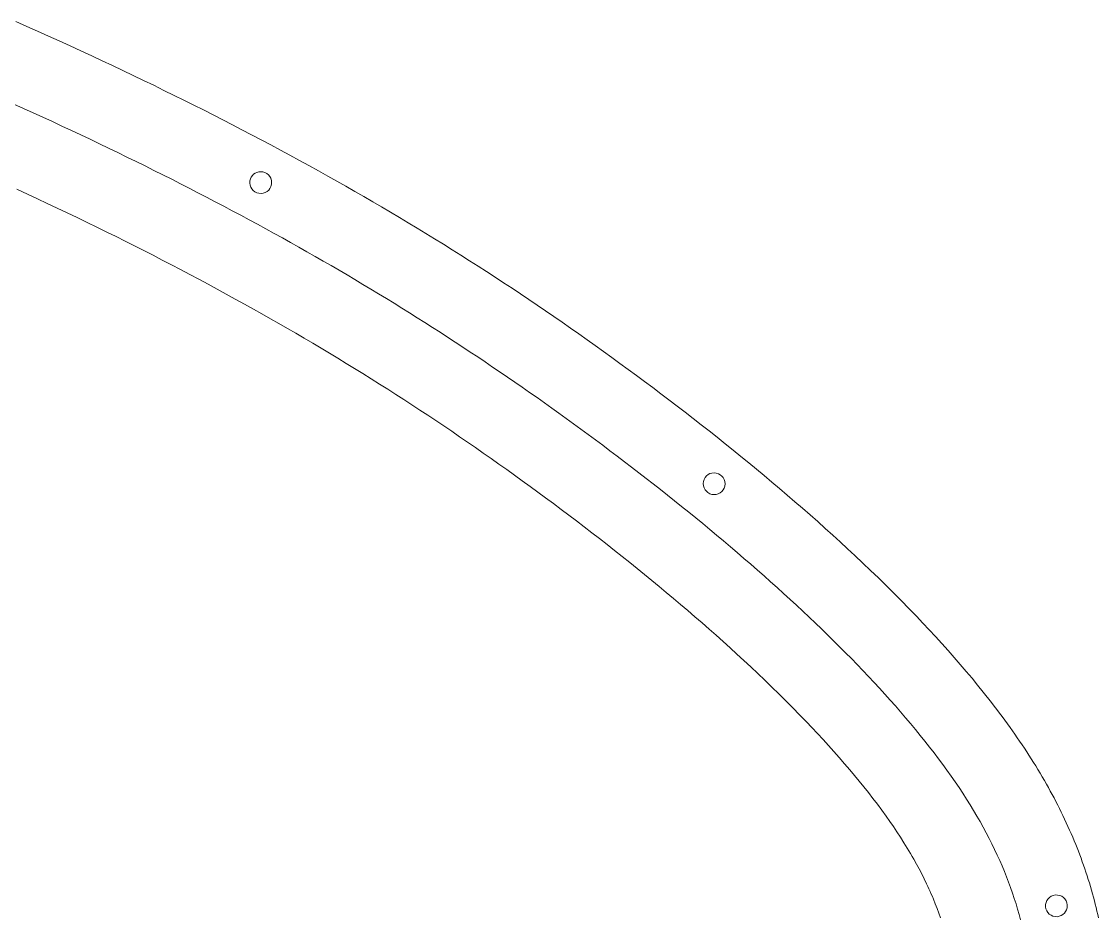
# Model space of a CAD drawing. Extents: x 860 to 1060, y 449 to 631.
# Drawn here: x 959.9 to 1058.8, y 529.5 to 611.8 of the extents above; entities that cross this region are included whole.
import ezdxf

# ---------------------------------------------------------------- set-up
doc = ezdxf.new("R2010")
doc.units = 0
doc.header["$MEASUREMENT"] = 0
doc.layers.add('DXF_BACK_PICKGUARD', color=7, linetype='Continuous', lineweight=0)

msp = doc.modelspace()

# ---------------------------------------------------------------- linework, layer by layer
at = {"layer": 'DXF_BACK_PICKGUARD', "color": 16, "lineweight": 0}
for p, q in [((960.42, 611.388), (959.422, 611.83)), ((961.417, 610.943), (960.42, 611.388)), ((962.413, 610.496), (961.417, 610.943)), ((963.407, 610.045), (962.413, 610.496)), ((964.4, 609.592), (963.407, 610.045)), ((965.392, 609.136), (964.4, 609.592)), ((966.382, 608.677), (965.392, 609.136)), ((967.335, 608.233), (966.382, 608.677)), ((968.286, 607.785), (967.335, 608.233)), ((969.236, 607.336), (968.286, 607.785)), ((970.185, 606.883), (969.236, 607.336)), ((971.132, 606.428), (970.185, 606.883)), ((972.079, 605.97), (971.132, 606.428)), ((973.023, 605.509), (972.079, 605.97)), ((973.967, 605.045), (973.023, 605.509)), ((974.859, 604.603), (973.967, 605.045)), ((975.751, 604.158), (974.859, 604.603)), ((960.122, 603.849), (959.229, 604.252)), ((961.011, 603.445), (960.122, 603.849)), ((961.895, 603.04), (961.011, 603.445)), ((976.641, 603.71), (975.751, 604.158)), ((977.53, 603.26), (976.641, 603.71)), ((962.774, 602.635), (961.895, 603.04)), ((963.648, 602.229), (962.774, 602.635)), ((978.417, 602.806), (977.53, 603.26)), ((979.303, 602.351), (978.417, 602.806)), ((980.187, 601.892), (979.303, 602.351)), ((964.518, 601.822), (963.648, 602.229)), ((965.381, 601.416), (964.518, 601.822)), ((966.24, 601.009), (965.381, 601.416)), ((981.07, 601.43), (980.187, 601.892)), ((981.952, 600.966), (981.07, 601.43)), ((967.093, 600.602), (966.24, 601.009)), ((967.941, 600.195), (967.093, 600.602)), ((982.832, 600.499), (981.952, 600.966)), ((983.71, 600.028), (982.832, 600.499)), ((968.784, 599.787), (967.941, 600.195)), ((969.621, 599.38), (968.784, 599.787)), ((984.587, 599.555), (983.71, 600.028)), ((985.462, 599.079), (984.587, 599.555)), ((970.454, 598.972), (969.621, 599.38)), ((971.281, 598.563), (970.454, 598.972)), ((972.104, 598.155), (971.281, 598.563)), ((986.336, 598.6), (985.462, 599.079)), ((987.208, 598.118), (986.336, 598.6)), ((972.922, 597.745), (972.104, 598.155)), ((973.735, 597.335), (972.922, 597.745)), ((988.078, 597.633), (987.208, 598.118)), ((988.904, 597.168), (988.078, 597.633)), ((960.478, 595.983), (959.524, 596.425)), ((974.543, 596.925), (973.735, 597.335)), ((975.347, 596.514), (974.543, 596.925)), ((976.146, 596.103), (975.347, 596.514)), ((982.908, 597.037), (982.897, 596.886)), ((989.729, 596.701), (988.904, 597.168)), ((990.552, 596.231), (989.729, 596.701)), ((961.394, 595.556), (960.478, 595.983)), ((962.309, 595.126), (961.394, 595.556)), ((976.94, 595.691), (976.146, 596.103)), ((977.731, 595.278), (976.94, 595.691)), ((991.373, 595.758), (990.552, 596.231)), ((992.193, 595.283), (991.373, 595.758)), ((963.222, 594.693), (962.309, 595.126)), ((964.134, 594.258), (963.222, 594.693)), ((978.517, 594.864), (977.731, 595.278)), ((979.298, 594.45), (978.517, 594.864)), ((980.076, 594.035), (979.298, 594.45)), ((993.011, 594.804), (992.193, 595.283)), ((993.827, 594.323), (993.011, 594.804)), ((965.045, 593.82), (964.134, 594.258)), ((965.955, 593.38), (965.045, 593.82)), ((980.849, 593.619), (980.076, 594.035)), ((981.619, 593.202), (980.849, 593.619)), ((994.642, 593.838), (993.827, 594.323)), ((995.455, 593.351), (994.642, 593.838)), ((966.863, 592.937), (965.955, 593.38)), ((967.77, 592.491), (966.863, 592.937)), ((968.622, 592.069), (967.77, 592.491)), ((982.384, 592.785), (981.619, 593.202)), ((983.146, 592.366), (982.384, 592.785)), ((996.266, 592.861), (995.455, 593.351)), ((997.076, 592.368), (996.266, 592.861)), ((969.473, 591.644), (968.622, 592.069)), ((970.322, 591.217), (969.473, 591.644)), ((983.904, 591.946), (983.146, 592.366)), ((984.658, 591.526), (983.904, 591.946)), ((985.408, 591.104), (984.658, 591.526)), ((997.884, 591.872), (997.076, 592.368)), ((998.689, 591.373), (997.884, 591.872)), ((971.171, 590.787), (970.322, 591.217)), ((972.018, 590.355), (971.171, 590.787)), ((986.155, 590.681), (985.408, 591.104)), ((986.899, 590.257), (986.155, 590.681)), ((999.493, 590.871), (998.689, 591.373)), ((1000.296, 590.367), (999.493, 590.871)), ((972.863, 589.92), (972.018, 590.355)), ((973.707, 589.482), (972.863, 589.92)), ((987.639, 589.832), (986.899, 590.257)), ((988.376, 589.405), (987.639, 589.832)), ((1001.096, 589.859), (1000.296, 590.367)), ((1001.878, 589.358), (1001.096, 589.859)), ((974.55, 589.042), (973.707, 589.482)), ((975.391, 588.599), (974.55, 589.042)), ((976.231, 588.153), (975.391, 588.599)), ((989.109, 588.977), (988.376, 589.405)), ((989.84, 588.548), (989.109, 588.977)), ((990.567, 588.118), (989.84, 588.548)), ((1002.658, 588.855), (1001.878, 589.358)), ((1003.436, 588.349), (1002.658, 588.855)), ((977.069, 587.704), (976.231, 588.153)), ((977.906, 587.253), (977.069, 587.704)), ((991.291, 587.686), (990.567, 588.118)), ((992.012, 587.253), (991.291, 587.686)), ((1004.213, 587.841), (1003.436, 588.349)), ((1004.987, 587.329), (1004.213, 587.841)), ((978.742, 586.798), (977.906, 587.253)), ((979.575, 586.341), (978.742, 586.798)), ((992.73, 586.818), (992.012, 587.253)), ((993.446, 586.382), (992.73, 586.818)), ((1005.76, 586.815), (1004.987, 587.329)), ((1006.531, 586.298), (1005.76, 586.815)), ((980.407, 585.881), (979.575, 586.341)), ((981.238, 585.418), (980.407, 585.881)), ((994.159, 585.944), (993.446, 586.382)), ((994.869, 585.505), (994.159, 585.944)), ((1007.301, 585.778), (1006.531, 586.298)), ((1008.068, 585.255), (1007.301, 585.778)), ((982.021, 584.978), (981.238, 585.418)), ((982.802, 584.535), (982.021, 584.978)), ((995.576, 585.064), (994.869, 585.505)), ((996.282, 584.621), (995.576, 585.064)), ((996.984, 584.177), (996.282, 584.621)), ((1008.834, 584.73), (1008.068, 585.255)), ((1009.597, 584.203), (1008.834, 584.73)), ((983.582, 584.09), (982.802, 584.535)), ((984.361, 583.641), (983.582, 584.09)), ((985.137, 583.191), (984.361, 583.641)), ((997.684, 583.731), (996.984, 584.177)), ((998.382, 583.283), (997.684, 583.731)), ((1010.359, 583.672), (1009.597, 584.203)), ((1011.12, 583.14), (1010.359, 583.672)), ((985.913, 582.737), (985.137, 583.191)), ((986.686, 582.281), (985.913, 582.737)), ((999.078, 582.833), (998.382, 583.283)), ((999.772, 582.382), (999.078, 582.833)), ((1011.878, 582.604), (1011.12, 583.14)), ((1012.635, 582.066), (1011.878, 582.604)), ((987.458, 581.822), (986.686, 582.281)), ((988.229, 581.36), (987.458, 581.822)), ((1000.464, 581.928), (999.772, 582.382)), ((1001.153, 581.473), (1000.464, 581.928)), ((1013.389, 581.526), (1012.635, 582.066)), ((988.998, 580.896), (988.229, 581.36)), ((989.765, 580.428), (988.998, 580.896)), ((1001.841, 581.016), (1001.153, 581.473)), ((1002.527, 580.556), (1001.841, 581.016)), ((1014.148, 580.979), (1013.389, 581.526)), ((1014.904, 580.43), (1014.148, 580.979)), ((990.53, 579.958), (989.765, 580.428)), ((991.294, 579.486), (990.53, 579.958)), ((1003.211, 580.095), (1002.527, 580.556)), ((1003.894, 579.631), (1003.211, 580.095)), ((1004.575, 579.166), (1003.894, 579.631)), ((1015.659, 579.878), (1014.904, 580.43)), ((1016.412, 579.324), (1015.659, 579.878)), ((992.056, 579.01), (991.294, 579.486)), ((992.816, 578.532), (992.056, 579.01)), ((1005.254, 578.698), (1004.575, 579.166)), ((1005.932, 578.228), (1005.254, 578.698)), ((1017.162, 578.767), (1016.412, 579.324)), ((1017.911, 578.207), (1017.162, 578.767)), ((993.574, 578.051), (992.816, 578.532)), ((994.315, 577.577), (993.574, 578.051)), ((1006.609, 577.756), (1005.932, 578.228)), ((1007.284, 577.281), (1006.609, 577.756)), ((1018.658, 577.645), (1017.911, 578.207)), ((1019.403, 577.08), (1018.658, 577.645)), ((995.054, 577.101), (994.315, 577.577)), ((995.791, 576.622), (995.054, 577.101)), ((1007.958, 576.804), (1007.284, 577.281)), ((1008.631, 576.325), (1007.958, 576.804)), ((1020.146, 576.513), (1019.403, 577.08)), ((996.526, 576.14), (995.791, 576.622)), ((997.26, 575.656), (996.526, 576.14)), ((997.992, 575.169), (997.26, 575.656)), ((1009.303, 575.843), (1008.631, 576.325)), ((1009.973, 575.359), (1009.303, 575.843)), ((1020.887, 575.943), (1020.146, 576.513)), ((1021.626, 575.37), (1020.887, 575.943)), ((998.722, 574.679), (997.992, 575.169)), ((999.45, 574.187), (998.722, 574.679)), ((1010.643, 574.873), (1009.973, 575.359)), ((1011.313, 574.384), (1010.643, 574.873)), ((1022.363, 574.795), (1021.626, 575.37)), ((1023.098, 574.217), (1022.363, 574.795)), ((1000.177, 573.693), (999.45, 574.187)), ((1000.902, 573.196), (1000.177, 573.693)), ((1011.981, 573.892), (1011.313, 574.384)), ((1012.649, 573.398), (1011.981, 573.892)), ((1023.83, 573.636), (1023.098, 574.217)), ((1001.625, 572.696), (1000.902, 573.196)), ((1002.347, 572.194), (1001.625, 572.696)), ((1013.315, 572.901), (1012.649, 573.398)), ((1013.982, 572.402), (1013.315, 572.901)), ((1024.561, 573.053), (1023.83, 573.636)), ((1025.289, 572.467), (1024.561, 573.053)), ((1003.067, 571.689), (1002.347, 572.194)), ((1003.785, 571.182), (1003.067, 571.689)), ((1014.647, 571.9), (1013.982, 572.402)), ((1015.311, 571.395), (1014.647, 571.9)), ((1026.008, 571.884), (1025.289, 572.467)), ((1026.725, 571.298), (1026.008, 571.884)), ((1004.501, 570.673), (1003.785, 571.182)), ((1015.974, 570.889), (1015.311, 571.395)), ((1016.636, 570.379), (1015.974, 570.889)), ((1027.44, 570.709), (1026.725, 571.298)), ((1028.152, 570.117), (1027.44, 570.709)), ((1005.216, 570.161), (1004.501, 570.673)), ((1005.933, 569.643), (1005.216, 570.161)), ((1017.296, 569.868), (1016.636, 570.379)), ((1017.954, 569.355), (1017.296, 569.868)), ((1028.862, 569.523), (1028.152, 570.117)), ((1006.649, 569.123), (1005.933, 569.643)), ((1007.364, 568.6), (1006.649, 569.123)), ((1018.611, 568.839), (1017.954, 569.355)), ((1019.265, 568.322), (1018.611, 568.839)), ((1029.569, 568.925), (1028.862, 569.523)), ((1030.273, 568.324), (1029.569, 568.925)), ((1008.076, 568.075), (1007.364, 568.6)), ((1008.787, 567.547), (1008.076, 568.075)), ((1019.918, 567.803), (1019.265, 568.322)), ((1020.568, 567.281), (1019.918, 567.803)), ((1030.975, 567.72), (1030.273, 568.324)), ((1009.496, 567.017), (1008.787, 567.547)), ((1010.203, 566.485), (1009.496, 567.017)), ((1021.215, 566.758), (1020.568, 567.281)), ((1021.86, 566.234), (1021.215, 566.758)), ((1031.674, 567.113), (1030.975, 567.72)), ((1032.371, 566.503), (1031.674, 567.113)), ((1010.908, 565.95), (1010.203, 566.485)), ((1011.613, 565.411), (1010.908, 565.95)), ((1022.503, 565.707), (1021.86, 566.234)), ((1033.064, 565.89), (1032.371, 566.503)), ((1033.754, 565.273), (1033.064, 565.89)), ((1012.316, 564.87), (1011.613, 565.411)), ((1013.017, 564.327), (1012.316, 564.87)), ((1023.142, 565.179), (1022.503, 565.707)), ((1023.778, 564.65), (1023.142, 565.179)), ((1034.441, 564.652), (1033.754, 565.273)), ((1013.716, 563.781), (1013.017, 564.327)), ((1014.414, 563.233), (1013.716, 563.781)), ((1024.411, 564.119), (1023.778, 564.65)), ((1025.041, 563.587), (1024.411, 564.119)), ((1035.125, 564.029), (1034.441, 564.652)), ((1035.806, 563.401), (1035.125, 564.029)), ((1015.109, 562.682), (1014.414, 563.233)), ((1025.667, 563.053), (1025.041, 563.587)), ((1026.289, 562.518), (1025.667, 563.053)), ((1036.484, 562.77), (1035.806, 563.401)), ((1015.802, 562.128), (1015.109, 562.682)), ((1016.493, 561.572), (1015.802, 562.128)), ((1026.908, 561.982), (1026.289, 562.518)), ((1027.522, 561.445), (1026.908, 561.982)), ((1037.206, 562.09), (1036.484, 562.77)), ((1037.924, 561.405), (1037.206, 562.09)), ((1017.163, 561.03), (1016.493, 561.572)), ((1017.83, 560.485), (1017.163, 561.03)), ((1028.132, 560.907), (1027.522, 561.445)), ((1028.739, 560.368), (1028.132, 560.907)), ((1038.638, 560.715), (1037.924, 561.405)), ((1018.495, 559.937), (1017.83, 560.485)), ((1019.158, 559.387), (1018.495, 559.937)), ((1029.34, 559.828), (1028.739, 560.368)), ((1029.937, 559.288), (1029.34, 559.828)), ((1039.347, 560.021), (1038.638, 560.715)), ((1040.052, 559.322), (1039.347, 560.021)), ((1019.819, 558.833), (1019.158, 559.387)), ((1020.477, 558.278), (1019.819, 558.833)), ((1030.529, 558.746), (1029.937, 559.288)), ((1040.751, 558.618), (1040.052, 559.322)), ((1021.133, 557.719), (1020.477, 558.278)), ((1031.117, 558.204), (1030.529, 558.746)), ((1031.699, 557.661), (1031.117, 558.204)), ((1041.446, 557.909), (1040.751, 558.618)), ((1042.135, 557.195), (1041.446, 557.909)), ((1021.786, 557.157), (1021.133, 557.719)), ((1022.437, 556.593), (1021.786, 557.157)), ((1032.276, 557.118), (1031.699, 557.661)), ((1032.847, 556.575), (1032.276, 557.118)), ((1042.723, 556.576), (1042.135, 557.195)), ((1023.085, 556.025), (1022.437, 556.593)), ((1023.731, 555.455), (1023.085, 556.025)), ((1033.414, 556.031), (1032.847, 556.575)), ((1033.974, 555.486), (1033.414, 556.031)), ((1043.308, 555.953), (1042.723, 556.576)), ((1043.887, 555.325), (1043.308, 555.953)), ((1024.373, 554.881), (1023.731, 555.455)), ((1025.013, 554.304), (1024.373, 554.881)), ((1034.528, 554.942), (1033.974, 555.486)), ((1035.077, 554.397), (1034.528, 554.942)), ((1044.462, 554.693), (1043.887, 555.325)), ((1025.649, 553.723), (1025.013, 554.304)), ((1035.619, 553.852), (1035.077, 554.397)), ((1045.033, 554.057), (1044.462, 554.693)), ((1045.598, 553.416), (1045.033, 554.057)), ((1026.283, 553.139), (1025.649, 553.723)), ((1026.913, 552.552), (1026.283, 553.139)), ((1036.155, 553.307), (1035.619, 553.852)), ((1036.685, 552.763), (1036.155, 553.307)), ((1046.157, 552.771), (1045.598, 553.416)), ((1027.566, 551.937), (1026.913, 552.552)), ((1028.215, 551.318), (1027.566, 551.937)), ((1037.208, 552.218), (1036.685, 552.763)), ((1037.724, 551.674), (1037.208, 552.218)), ((1046.712, 552.121), (1046.157, 552.771)), ((1047.235, 551.497), (1046.712, 552.121)), ((1028.86, 550.695), (1028.215, 551.318)), ((1038.234, 551.129), (1037.724, 551.674)), ((1038.736, 550.586), (1038.234, 551.129)), ((1047.753, 550.868), (1047.235, 551.497)), ((1029.502, 550.067), (1028.86, 550.695)), ((1030.138, 549.436), (1029.502, 550.067)), ((1039.231, 550.042), (1038.736, 550.586)), ((1039.718, 549.499), (1039.231, 550.042)), ((1048.265, 550.234), (1047.753, 550.868)), ((1048.518, 549.915), (1048.265, 550.234)), ((1030.771, 548.8), (1030.138, 549.436)), ((1040.199, 548.957), (1039.718, 549.499)), ((1040.671, 548.415), (1040.199, 548.957)), ((1048.77, 549.595), (1048.518, 549.915)), ((1049.021, 549.274), (1048.77, 549.595)), ((1049.27, 548.952), (1049.021, 549.274)), ((1049.517, 548.628), (1049.27, 548.952)), ((1031.399, 548.159), (1030.771, 548.8)), ((1032.021, 547.513), (1031.399, 548.159)), ((1041.135, 547.874), (1040.671, 548.415)), ((1049.762, 548.303), (1049.517, 548.628)), ((1050.006, 547.977), (1049.762, 548.303)), ((1050.247, 547.649), (1050.006, 547.977)), ((1032.535, 546.973), (1032.021, 547.513)), ((1033.045, 546.429), (1032.535, 546.973)), ((1041.592, 547.333), (1041.135, 547.874)), ((1042.04, 546.794), (1041.592, 547.333)), ((1050.487, 547.32), (1050.247, 547.649)), ((1050.725, 546.989), (1050.487, 547.32)), ((1050.95, 546.674), (1050.725, 546.989)), ((1033.552, 545.882), (1033.045, 546.429)), ((1042.481, 546.255), (1042.04, 546.794)), ((1042.912, 545.717), (1042.481, 546.255)), ((1051.172, 546.357), (1050.95, 546.674)), ((1051.393, 546.039), (1051.172, 546.357)), ((1051.612, 545.72), (1051.393, 546.039)), ((1034.054, 545.331), (1033.552, 545.882)), ((1034.552, 544.775), (1034.054, 545.331)), ((1043.335, 545.181), (1042.912, 545.717)), ((1043.749, 544.645), (1043.335, 545.181)), ((1051.829, 545.399), (1051.612, 545.72)), ((1052.044, 545.077), (1051.829, 545.399)), ((1052.257, 544.754), (1052.044, 545.077)), ((1035.045, 544.216), (1034.552, 544.775)), ((1035.534, 543.653), (1035.045, 544.216)), ((1044.155, 544.111), (1043.749, 544.645)), ((1044.551, 543.578), (1044.155, 544.111)), ((1052.467, 544.429), (1052.257, 544.754)), ((1052.676, 544.103), (1052.467, 544.429)), ((1052.882, 543.775), (1052.676, 544.103)), ((1036.017, 543.086), (1035.534, 543.653)), ((1036.451, 542.569), (1036.017, 543.086)), ((1044.938, 543.046), (1044.551, 543.578)), ((1045.316, 542.515), (1044.938, 543.046)), ((1053.087, 543.447), (1052.882, 543.775)), ((1053.288, 543.116), (1053.087, 543.447)), ((1053.488, 542.784), (1053.288, 543.116)), ((1036.879, 542.048), (1036.451, 542.569)), ((1037.303, 541.523), (1036.879, 542.048)), ((1045.684, 541.987), (1045.316, 542.515)), ((1053.685, 542.451), (1053.488, 542.784)), ((1053.879, 542.117), (1053.685, 542.451)), ((1054.071, 541.781), (1053.879, 542.117)), ((1037.722, 540.995), (1037.303, 541.523)), ((1046.042, 541.459), (1045.684, 541.987)), ((1046.391, 540.933), (1046.042, 541.459)), ((1054.249, 541.464), (1054.071, 541.781)), ((1054.425, 541.146), (1054.249, 541.464)), ((1054.599, 540.826), (1054.425, 541.146)), ((1038.135, 540.462), (1037.722, 540.995)), ((1038.543, 539.925), (1038.135, 540.462)), ((1046.729, 540.409), (1046.391, 540.933)), ((1047.058, 539.887), (1046.729, 540.409)), ((1054.77, 540.506), (1054.599, 540.826)), ((1054.938, 540.184), (1054.77, 540.506)), ((1055.105, 539.86), (1054.938, 540.184)), ((1038.945, 539.383), (1038.543, 539.925)), ((1039.341, 538.837), (1038.945, 539.383)), ((1047.376, 539.366), (1047.058, 539.887)), ((1047.684, 538.848), (1047.376, 539.366)), ((1055.268, 539.536), (1055.105, 539.86)), ((1055.43, 539.21), (1055.268, 539.536)), ((1055.589, 538.883), (1055.43, 539.21)), ((1039.681, 538.357), (1039.341, 538.837)), ((1040.016, 537.873), (1039.681, 538.357)), ((1047.981, 538.331), (1047.684, 538.848)), ((1048.268, 537.816), (1047.981, 538.331)), ((1055.745, 538.555), (1055.589, 538.883)), ((1055.898, 538.226), (1055.745, 538.555)), ((1056.05, 537.895), (1055.898, 538.226)), ((1040.345, 537.385), (1040.016, 537.873)), ((1040.668, 536.892), (1040.345, 537.385)), ((1048.545, 537.303), (1048.268, 537.816)), ((1048.812, 536.791), (1048.545, 537.303)), ((1056.198, 537.563), (1056.05, 537.895)), ((1056.344, 537.23), (1056.198, 537.563)), ((1056.487, 536.896), (1056.344, 537.23)), ((1040.984, 536.396), (1040.668, 536.892)), ((1041.14, 536.147), (1040.984, 536.396)), ((1041.294, 535.896), (1041.14, 536.147)), ((1049.069, 536.282), (1048.812, 536.791)), ((1049.316, 535.774), (1049.069, 536.282)), ((1056.627, 536.561), (1056.487, 536.896)), ((1056.757, 536.245), (1056.627, 536.561)), ((1056.884, 535.927), (1056.757, 536.245)), ((1041.446, 535.644), (1041.294, 535.896)), ((1041.596, 535.391), (1041.446, 535.644)), ((1041.744, 535.136), (1041.596, 535.391)), ((1041.89, 534.881), (1041.744, 535.136)), ((1049.554, 535.268), (1049.316, 535.774)), ((1049.782, 534.764), (1049.554, 535.268)), ((1057.008, 535.608), (1056.884, 535.927)), ((1057.13, 535.289), (1057.008, 535.608)), ((1057.25, 534.968), (1057.13, 535.289)), ((1042.139, 534.434), (1041.89, 534.881)), ((1042.382, 533.984), (1042.139, 534.434)), ((1050.001, 534.261), (1049.782, 534.764)), ((1050.21, 533.76), (1050.001, 534.261)), ((1057.366, 534.647), (1057.25, 534.968)), ((1057.481, 534.325), (1057.366, 534.647)), ((1057.592, 534.001), (1057.481, 534.325)), ((1042.618, 533.531), (1042.382, 533.984)), ((1042.847, 533.073), (1042.618, 533.531)), ((1050.41, 533.261), (1050.21, 533.76)), ((1050.601, 532.764), (1050.41, 533.261)), ((1057.701, 533.677), (1057.592, 534.001)), ((1057.808, 533.352), (1057.701, 533.677)), ((1057.912, 533.026), (1057.808, 533.352)), ((1043.069, 532.613), (1042.847, 533.073)), ((1043.177, 532.381), (1043.069, 532.613)), ((1043.284, 532.148), (1043.177, 532.381)), ((1043.388, 531.915), (1043.284, 532.148)), ((1050.783, 532.268), (1050.601, 532.764)), ((1050.957, 531.774), (1050.783, 532.268)), ((1058.013, 532.699), (1057.912, 533.026)), ((1058.111, 532.372), (1058.013, 532.699)), ((1058.207, 532.044), (1058.111, 532.372)), ((1043.491, 531.681), (1043.388, 531.915)), ((1043.592, 531.446), (1043.491, 531.681)), ((1043.691, 531.21), (1043.592, 531.446)), ((1043.862, 530.787), (1043.691, 531.21)), ((1051.121, 531.281), (1050.957, 531.774)), ((1051.277, 530.79), (1051.121, 531.281)), ((1058.299, 531.714), (1058.207, 532.044)), ((1058.39, 531.384), (1058.299, 531.714)), ((1058.472, 531.07), (1058.39, 531.384)), ((1044.027, 530.361), (1043.862, 530.787)), ((1044.185, 529.932), (1044.027, 530.361)), ((1051.424, 530.301), (1051.277, 530.79)), ((1051.563, 529.813), (1051.424, 530.301)), ((1055.981, 530.686), (1055.984, 530.6)), ((1058.553, 530.755), (1058.472, 531.07)), ((1058.631, 530.44), (1058.553, 530.755)), ((1058.706, 530.124), (1058.631, 530.44)), ((1044.336, 529.502), (1044.185, 529.932)), ((1051.694, 529.327), (1051.563, 529.813)), ((1058.779, 529.807), (1058.706, 530.124)), ((1058.849, 529.49), (1058.779, 529.807))]:
    msp.add_line(p, q, dxfattribs=at)
for points, knots in [([(982.908, 597.037), (982.908, 597.59), (982.461, 598.038), (981.908, 598.038), (981.417, 598.038), (980.999, 597.681), (980.921, 597.196)], [0, 0, 0, 0, 1, 1, 1, 2, 2, 2, 2]), ([(980.921, 597.196), (980.833, 596.651), (981.204, 596.138), (981.75, 596.05), (982.295, 595.963), (982.808, 596.334), (982.896, 596.879), (982.896, 596.881), (982.896, 596.883), (982.897, 596.886)], [0, 0, 0, 0, 1, 1, 1, 2, 2, 2, 3, 3, 3, 3]), ([(1024.551, 569.375), (1024.551, 569.927), (1024.103, 570.375), (1023.551, 570.375), (1023.003, 570.375), (1022.557, 569.934), (1022.551, 569.387)], [0, 0, 0, 0, 1, 1, 1, 2, 2, 2, 2]), ([(1022.551, 569.387), (1022.545, 568.834), (1022.988, 568.382), (1023.54, 568.375), (1024.092, 568.369), (1024.545, 568.812), (1024.551, 569.364), (1024.551, 569.368), (1024.551, 569.371), (1024.551, 569.375)], [0, 0, 0, 0, 1, 1, 1, 2, 2, 2, 3, 3, 3, 3]), ([(1055.981, 530.686), (1055.933, 531.236), (1055.449, 531.644), (1054.898, 531.596), (1054.35, 531.549), (1053.943, 531.068), (1053.987, 530.52)], [0, 0, 0, 0, 1, 1, 1, 2, 2, 2, 2]), ([(1053.987, 530.52), (1054.032, 529.969), (1054.514, 529.559), (1055.064, 529.603), (1055.584, 529.645), (1055.984, 530.079), (1055.984, 530.6)], [0, 0, 0, 0, 1, 1, 1, 2, 2, 2, 2])]:
    msp.add_open_spline(points, degree=3, knots=knots, dxfattribs=at)

doc.saveas('drawing.dxf')
